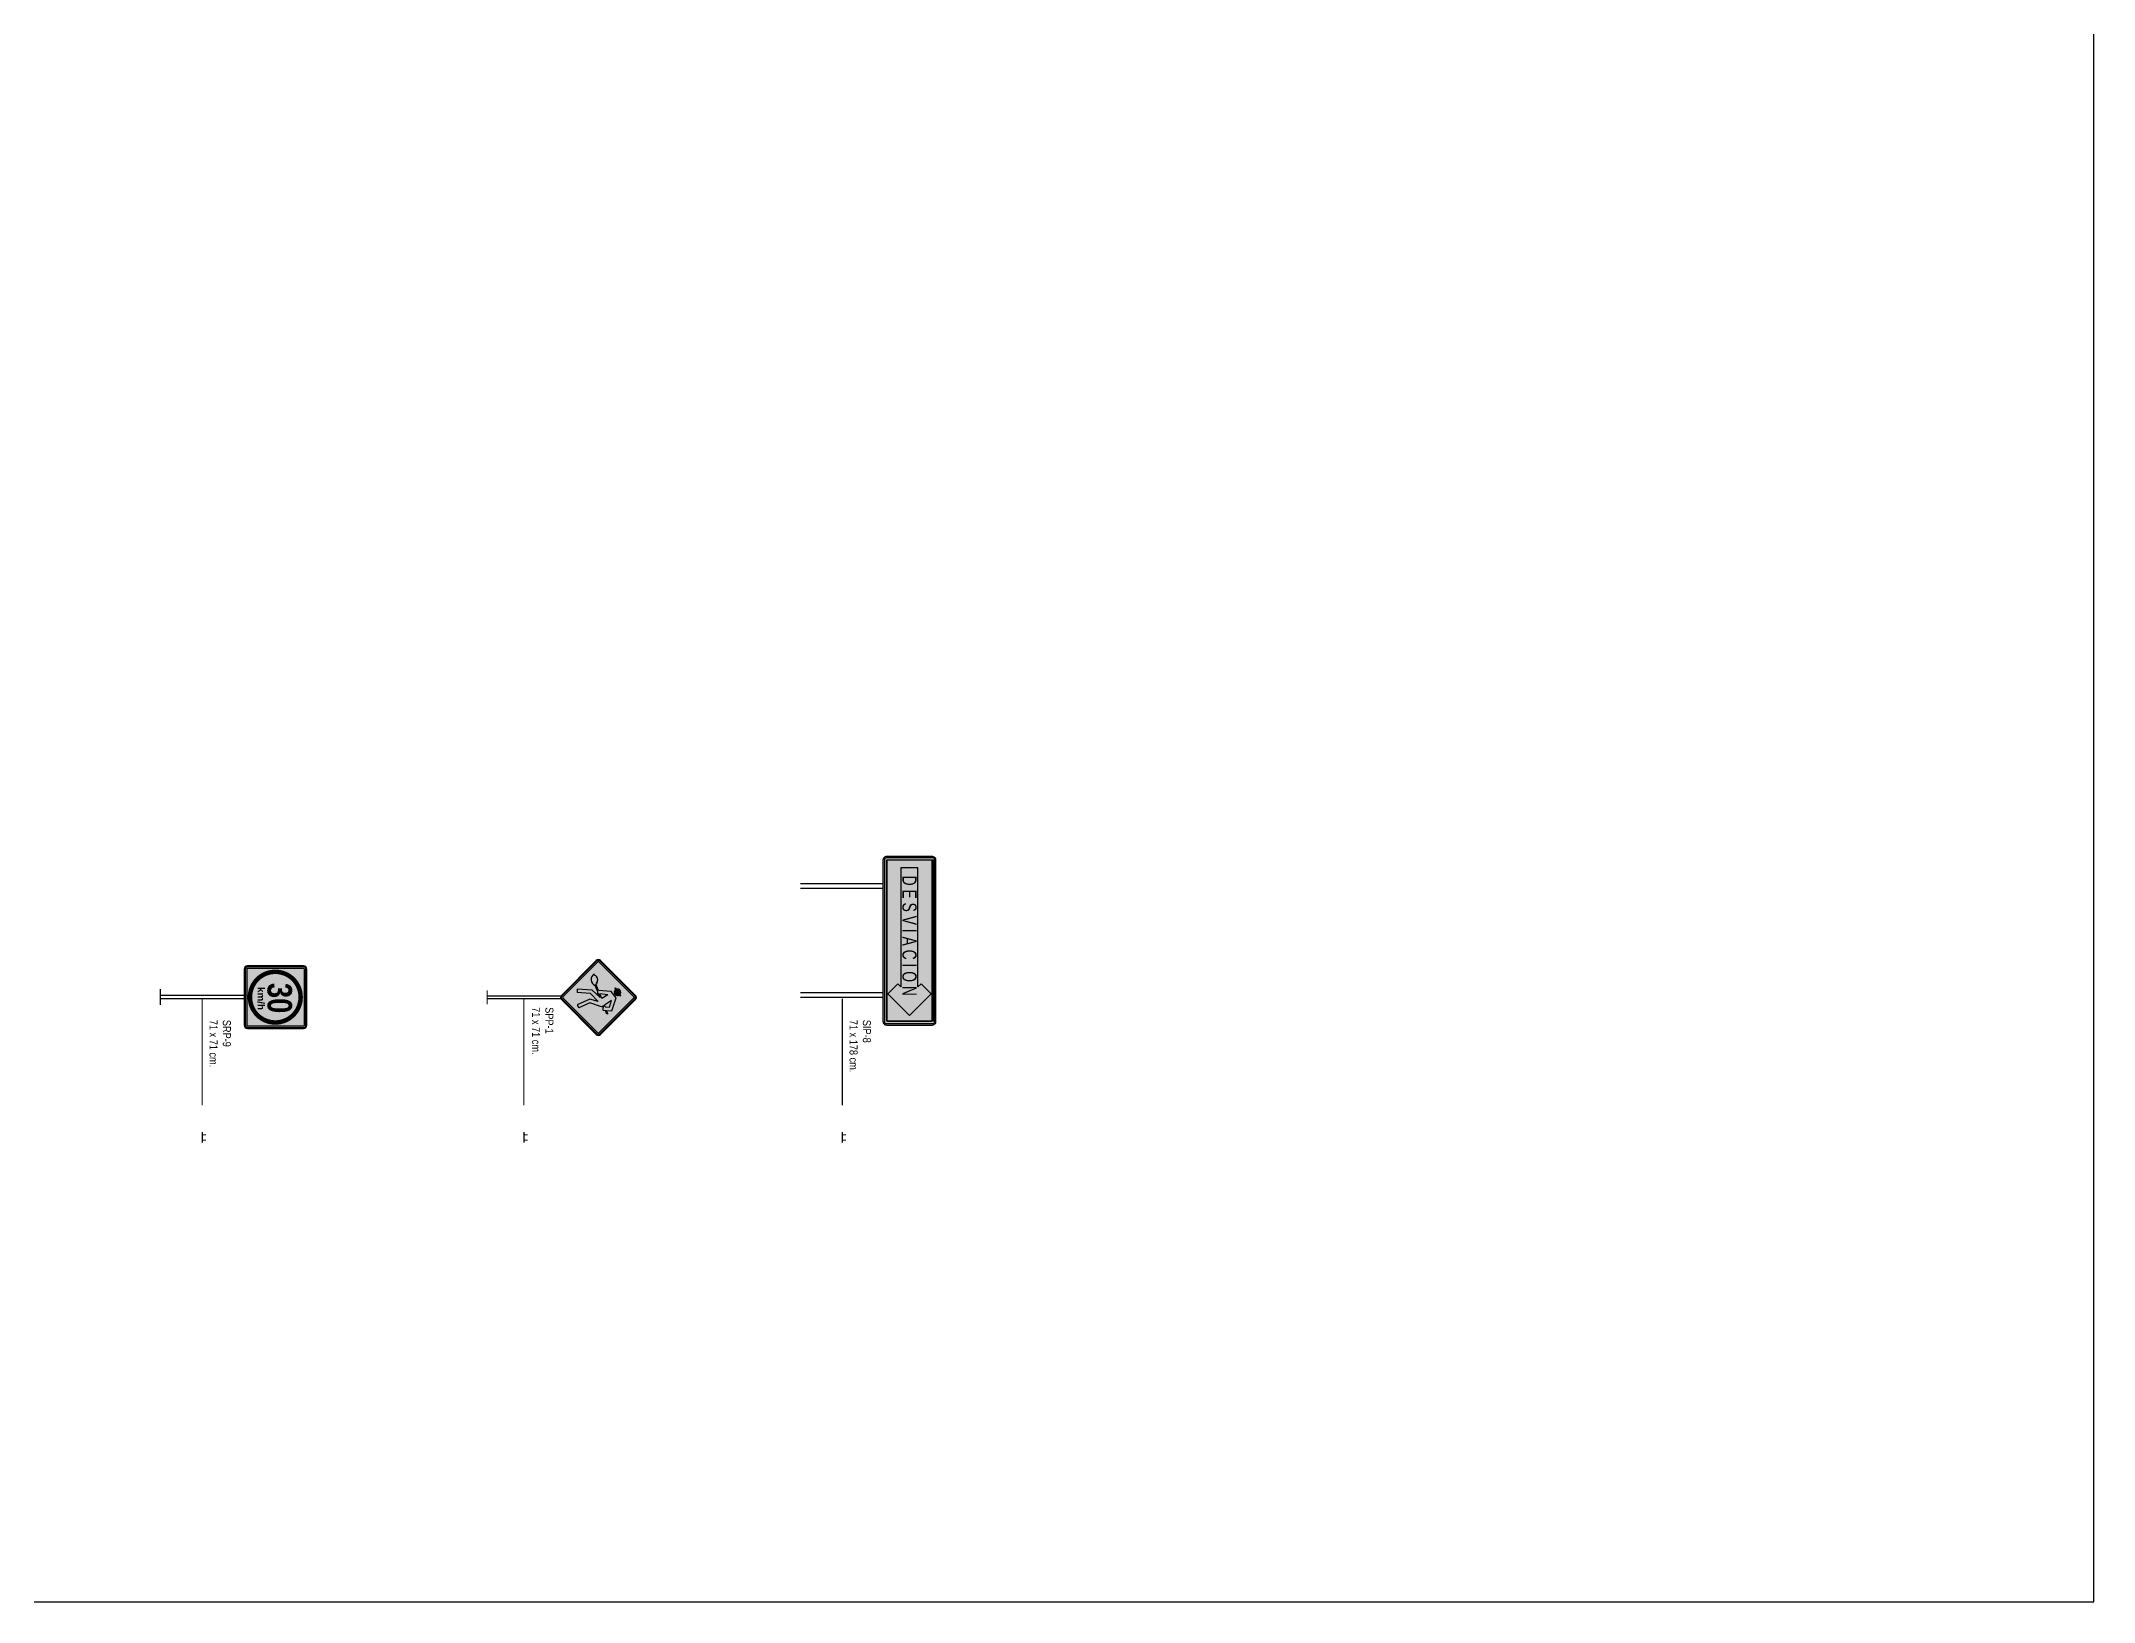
# Model space of a CAD drawing. Header units: metres. Extents: x 668617 to 675126, y 2286318 to 2293677.
# Drawn here: x 669201.5 to 669394, y 2286318.3 to 2286464.6 of the extents above; entities that cross this region are included whole.
import ezdxf
from ezdxf.enums import TextEntityAlignment as Align

# ---------------------------------------------------------------- set-up
doc = ezdxf.new("R2010")
doc.units = ezdxf.units.M
doc.header["$MEASUREMENT"] = 0
doc.linetypes.add('HIDDEN', pattern=[0.375, 0.25, -0.125])
for name, color, linetype in [('0_GUIA', 6, 'Continuous'), ('0_UBICACION_SPO', 251, 'Continuous'), ('ESTACIÓN', 7, 'Continuous'), ('PTRD', 7, 'Continuous'), ('SIP-08_FLECHA_DESV_IZQUIERDA', 7, 'Continuous'), ('SPP-00_OBRAS_EN_EL_CAMINO', 7, 'Continuous'), ('SPP-1', 7, 'Continuous'), ('SPP-2', 7, 'Continuous'), ('SR9', 7, 'Continuous'), ('TEXTO ESPEC', 7, 'Continuous')]:
    doc.layers.add(name, color=color, linetype=linetype)
doc.styles.add('Arial', font='arial.ttf')
doc.styles.add('Arial Narrow', font='ARIALN.TTF', dxfattribs={"height": 2.5})
doc.styles.get("Standard").update_dxf_attribs({"font": 'arial.ttf'})

# ---------------------------------------------------------------- blocks, each defined once
blk = doc.blocks.new('PTRD')
at = {"layer": 'PTRD'}
for points, const_width in [([(-1, 0), (1, 0)], 0.26), ([(-0.49, 0), (-0.49, 0.67)], 0.195), ([(0.51, 0), (0.51, 0.67)], 0.195)]:
    blk.add_lwpolyline(points, dxfattribs=dict(at, const_width=const_width))
blk = doc.blocks.new('SPP-1')
at = {"layer": 'SPP-00_OBRAS_EN_EL_CAMINO', "true_color": 0xf05222}
h = blk.add_hatch(color=20, dxfattribs=at)
h.dxf.hatch_style = 1
edge = h.paths.add_edge_path()
edge.add_line((0.66, 23.21), (11.59, 34.13))
edge.add_arc((10.93, 34.8), 0.935, 315, 405)
edge.add_line((11.59, 35.46), (0.66, 46.38))
edge.add_arc((0, 45.72), 0.935, 45, 135)
edge.add_line((-0.66, 46.38), (-11.59, 35.46))
edge.add_arc((-10.93, 34.8), 0.935, 135, 225)
edge.add_line((-11.59, 34.13), (-0.66, 23.21))
edge.add_arc((0, 23.87), 0.935, 225, 315)
edge = h.paths.add_edge_path(flags=16)
edge.add_line((0.48, 23.39), (11.4, 34.32))
edge.add_arc((10.93, 34.8), 0.672, 315, 405)
edge.add_line((11.4, 35.27), (0.48, 46.2))
edge.add_arc((0, 45.72), 0.672, 45, 135)
edge.add_line((-0.48, 46.2), (-11.4, 35.27))
edge.add_arc((-10.93, 34.8), 0.672, 135, 225)
edge.add_line((-11.4, 34.32), (-0.48, 23.39))
edge.add_arc((0, 23.87), 0.672, 225, 315)
at = {"layer": 'SPP-00_OBRAS_EN_EL_CAMINO'}
h = blk.add_hatch(color=256, dxfattribs=at)
h.dxf.hatch_style = 1
edge = h.paths.add_edge_path()
edge.add_line((0.48, 23.39), (11.4, 34.32))
edge.add_arc((10.93, 34.8), 0.672, 315, 405)
edge.add_line((11.4, 35.27), (0.48, 46.2))
edge.add_arc((0, 45.72), 0.672, 45, 135)
edge.add_line((-0.48, 46.2), (-11.4, 35.27))
edge.add_arc((-10.93, 34.8), 0.672, 135, 225)
edge.add_line((-11.4, 34.32), (-0.48, 23.39))
edge.add_arc((0, 23.87), 0.672, 225, 315)
edge = h.paths.add_edge_path(flags=16)
edge.add_line((0.17, 23.7), (11.09, 34.63))
edge.add_arc((10.93, 34.8), 0.235, 315, 405)
edge.add_line((11.09, 34.96), (0.17, 45.89))
edge.add_arc((0, 45.72), 0.235, 45, 135)
edge.add_line((-0.17, 45.89), (-11.09, 34.96))
edge.add_arc((-10.93, 34.8), 0.235, 135, 225)
edge.add_line((-11.09, 34.63), (-0.17, 23.7))
edge.add_arc((0, 23.87), 0.235, 225, 315)
at = {"layer": 'SPP-00_OBRAS_EN_EL_CAMINO', "true_color": 0xf05222}
h = blk.add_hatch(color=20, dxfattribs=at)
h.dxf.hatch_style = 1
edge = h.paths.add_edge_path()
edge.add_line((0.17, 23.7), (11.09, 34.63))
edge.add_arc((10.93, 34.8), 0.235, 315, 405)
edge.add_line((11.09, 34.96), (0.17, 45.89))
edge.add_arc((0, 45.72), 0.235, 45, 135)
edge.add_line((-0.17, 45.89), (-11.09, 34.96))
edge.add_arc((-10.93, 34.8), 0.235, 135, 225)
edge.add_line((-11.09, 34.63), (-0.17, 23.7))
edge.add_arc((0, 23.87), 0.235, 225, 315)
at = {"layer": 'SPP-00_OBRAS_EN_EL_CAMINO', "linetype": 'Continuous'}
h = blk.add_hatch(color=256, dxfattribs=at)
edge = h.paths.add_edge_path()
edge.add_line((1.3, 34.72), (0.57, 32.11))
edge.add_line((0.57, 32.11), (2.29, 28.2))
edge.add_line((2.29, 28.2), (3.27, 28.64))
edge.add_line((3.27, 28.64), (1.72, 32.15))
edge.add_line((1.72, 32.15), (2.98, 35.73))
edge.add_line((2.98, 35.73), (2.58, 36.36))
edge.add_line((2.58, 36.36), (2.94, 36.51))
edge.add_line((2.94, 36.51), (2.92, 36.15))
edge.add_line((2.92, 36.15), (4, 36.15))
edge.add_line((4, 36.15), (4.06, 36.96))
edge.add_line((4.06, 36.96), (5.22, 37.44))
edge.add_line((5.22, 37.44), (5.09, 37.77))
edge.add_line((5.09, 37.77), (4.09, 37.36))
edge.add_line((4.09, 37.36), (4.2, 38.96))
edge.add_line((4.2, 38.96), (0.09, 40.33))
edge.add_line((0.09, 40.33), (-1.83, 38.82))
edge.add_line((-1.83, 38.82), (-2.21, 34.79))
edge.add_line((-2.21, 34.79), (-4.16, 34))
edge.add_line((-4.16, 34), (-4.45, 34.37))
edge.add_line((-4.45, 34.37), (-4.73, 34.13))
edge.add_line((-4.73, 34.13), (-4.85, 34.53))
edge.add_ellipse((-5.49, 33.24), major_axis=(1.53, 0.28), ratio=0.897314, start_angle=56.4691, end_angle=58.76571)
edge.add_line((-4.91, 34.55), (-5.33, 34.62))
edge.add_line((-5.33, 34.62), (-5.39, 34.44))
edge.add_line((-5.39, 34.44), (-5.65, 34.6))
edge.add_line((-5.65, 34.6), (-6.23, 34.4))
edge.add_line((-6.23, 34.4), (-6.23, 34.16))
edge.add_line((-6.23, 34.16), (-6.49, 34.26))
edge.add_line((-6.49, 34.26), (-6.77, 33.98))
edge.add_ellipse((-5.49, 33.24), major_axis=(1.53, 0.28), ratio=0.897314, start_angle=136.44515, end_angle=137.20853)
edge.add_line((-6.78, 33.96), (-6.9, 33.64))
edge.add_line((-6.9, 33.64), (-7.33, 33.45))
edge.add_arc((-5.62, 34.57), 2.05, 213.18838, 295.96922)
edge.add_arc((-5.62, 34.57), 2.05, 295.96922, 337.46997)
edge.add_line((-3.73, 33.78), (-1.96, 34.51))
edge.add_line((-1.96, 34.51), (-1.16, 34.51))
edge.add_line((-1.16, 34.51), (-1.13, 34.84))
edge.add_line((-1.13, 34.84), (-0.01, 35.3))
edge.add_line((-0.01, 35.3), (-2.3, 32.83))
edge.add_line((-2.3, 32.83), (-2.59, 28.2))
edge.add_line((-2.59, 28.2), (-1.51, 28.2))
edge.add_line((-1.51, 28.2), (-1.25, 32.34))
edge.add_line((-1.25, 32.34), (1.3, 34.72))
h.paths.add_polyline_path([(0.36, 35.84), (-1.09, 35.25), (-0.85, 37.77)], flags=16)
h.paths.add_polyline_path([(2.39, 36.67), (0.99, 38.9), (3.07, 38.21), (2.97, 36.91)], flags=16)
blk.add_hatch(color=256, dxfattribs=at).paths.add_polyline_path([(-0.81, 41.35, -1.00001), (-2.43, 40.16), (-2.82, 39.88), (-2.96, 40.07), (-2.55, 40.37, -0.785), (-0.97, 41.53), (-0.56, 41.83), (-0.42, 41.63)])
at = {"layer": 'SPP-00_OBRAS_EN_EL_CAMINO'}
for p, q in [((-2.96, 40.07), (-2.55, 40.37)), ((-2.96, 40.07), (-2.82, 39.88)), ((-2.82, 39.88), (-2.43, 40.16)), ((-1.83, 38.82), (-2.21, 34.79)), ((0.09, 40.33), (-1.83, 38.82)), ((-0.97, 41.53), (-0.56, 41.83)), ((-0.81, 41.35), (-0.42, 41.63)), ((-0.56, 41.83), (-0.42, 41.63)), ((4.2, 38.96), (0.09, 40.33)), ((3.07, 38.21), (0.99, 38.9)), ((0.99, 38.9), (2.39, 36.67)), ((4.09, 37.36), (4.2, 38.96)), ((-2.21, 34.79), (-4.16, 34)), ((-1.96, 34.51), (-3.73, 33.78)), ((-2.3, 32.83), (-2.59, 28.2)), ((-2.3, 32.83), (-0.01, 35.3)), ((-1.96, 34.51), (-1.16, 34.51)), ((-1.25, 32.34), (-1.51, 28.2)), ((-1.25, 32.34), (1.3, 34.72)), ((-1.13, 34.84), (-1.16, 34.51)), ((-0.01, 35.3), (-1.13, 34.84)), ((-0.85, 37.77), (-1.09, 35.25)), ((0.36, 35.84), (-1.09, 35.25)), ((-0.85, 37.77), (0.36, 35.84)), ((1.3, 34.72), (0.57, 32.11)), ((0.57, 32.11), (2.29, 28.2)), ((2.98, 35.73), (1.72, 32.15)), ((1.72, 32.15), (3.27, 28.64)), ((2.97, 36.91), (2.39, 36.67)), ((2.94, 36.51), (2.58, 36.36)), ((2.58, 36.36), (2.98, 35.73)), ((2.92, 36.15), (2.94, 36.51)), ((2.92, 36.15), (4, 36.15)), ((2.97, 36.91), (3.07, 38.21)), ((4, 36.15), (4.06, 36.96)), ((5.22, 37.44), (4.06, 36.96)), ((5.09, 37.77), (4.09, 37.36)), ((5.09, 37.77), (5.22, 37.44)), ((-2.59, 28.2), (-1.51, 28.2)), ((2.29, 28.2), (3.27, 28.64)), ((-0.44, 23.04), (-0.44, 0)), ((0.44, 23.04), (0.44, 0))]:
    blk.add_line(p, q, dxfattribs=at)
at = {"layer": 'SPP-00_OBRAS_EN_EL_CAMINO', "color": 18, "true_color": 0x000000}
blk.add_lwpolyline([(0.66, 23.21), (11.59, 34.13, 0.414214), (11.59, 35.46), (0.66, 46.38, 0.414214), (-0.66, 46.38), (-11.59, 35.46, 0.414214), (-11.59, 34.13), (-0.66, 23.21, 0.414214)], format="xyb", close=True, dxfattribs=at)
at = {"layer": 'SPP-00_OBRAS_EN_EL_CAMINO', "color": 30}
for points in [[(0.48, 23.39), (11.4, 34.32, 0.414214), (11.4, 35.27), (0.48, 46.2, 0.414214), (-0.48, 46.2), (-11.4, 35.27, 0.414214), (-11.4, 34.32), (-0.48, 23.39, 0.414214)], [(0.17, 23.7), (11.09, 34.63, 0.414214), (11.09, 34.96), (0.17, 45.89, 0.414214), (-0.17, 45.89), (-11.09, 34.96, 0.414214), (-11.09, 34.63), (-0.17, 23.7, 0.414214)]]:
    blk.add_lwpolyline(points, format="xyb", close=True, dxfattribs=at)
at = {"layer": 'SPP-00_OBRAS_EN_EL_CAMINO'}
blk.add_lwpolyline([(-4.16, 34), (-4.45, 34.37), (-4.73, 34.13), (-4.86, 34.54), (-5.33, 34.62), (-5.39, 34.44), (-5.65, 34.6), (-6.23, 34.4), (-6.23, 34.16), (-6.49, 34.26), (-6.78, 33.97), (-6.9, 33.64), (-7.33, 33.45)], dxfattribs=at)
at = {"layer": 'SPP-00_OBRAS_EN_EL_CAMINO', "const_width": 0.328}
blk.add_lwpolyline([(2.19, 0), (-2.19, 0)], dxfattribs=at)
at = {"layer": 'SPP-00_OBRAS_EN_EL_CAMINO'}
for centre, radius, start, end in [((-1.62, 40.76), 1.01, 49.9817, 202.50934), ((-1.62, 40.76), 1.01, 216.24552, 36.24552), ((-5.62, 34.57), 2.05, 213.18838, 337.46997)]:
    blk.add_arc(centre, radius, start, end, dxfattribs=at)
at = {"layer": 'SPP-00_OBRAS_EN_EL_CAMINO', "extrusion": (0, 0, -1)}
for start_param, end_param in [(3.888445, 3.901768), (5.25753, 5.297614)]:
    blk.add_ellipse((-5.49, 33.24), major_axis=(1.53, 0.28), ratio=0.897314, start_param=start_param, end_param=end_param, dxfattribs=at)
blk = doc.blocks.new('Hombres trabajando')
at = {"layer": 'SPP-1'}
blk.add_blockref('SPP-1', (2.1875, 0), dxfattribs=at)
blk = doc.blocks.new('SR9-30')
at = {"linetype": 'Continuous', "true_color": 0xffffff}
h = blk.add_hatch(color=7, dxfattribs=at)
h.dxf.hatch_style = 1
edge = h.paths.add_edge_path()
edge.add_line((-4.9, 22.37), (-4.9, 13.63))
edge.add_arc((-4.37, 13.63), 0.528, 180, 270)
edge.add_line((-4.37, 13.1), (4.37, 13.1))
edge.add_arc((4.37, 13.63), 0.528, 270, 360)
edge.add_line((4.9, 13.63), (4.9, 22.37))
edge.add_arc((4.37, 22.37), 0.528, 0, 90)
edge.add_line((4.37, 22.9), (-4.37, 22.9))
edge.add_arc((-4.37, 22.37), 0.528, 90, 180)
at = {"layer": 'SR9', "linetype": 'Continuous'}
h = blk.add_hatch(color=256, dxfattribs=at)
h.dxf.hatch_style = 1
h.paths.add_polyline_path([(4.75, 22.37, 0.414214), (4.37, 22.75), (-4.37, 22.75, 0.414214), (-4.75, 22.37), (-4.75, 13.63, 0.414214), (-4.37, 13.25), (4.37, 13.25, 0.414214), (4.75, 13.63)])
h.paths.add_polyline_path([(4.5, 13.63, -0.414214), (4.37, 13.5), (-4.37, 13.5, -0.414214), (-4.5, 13.63), (-4.5, 22.37, -0.414214), (-4.37, 22.5), (4.37, 22.5, -0.414214), (4.5, 22.37)], flags=16)
at = {"layer": 'SR9'}
for p, q in [((-0.25, 13.1), (-0.25, 0)), ((0.25, 13.1), (0.25, 0))]:
    blk.add_line(p, q, dxfattribs=at)
for points in [[(-4.9, 22.37), (-4.9, 13.63, 0.414214), (-4.37, 13.1), (4.37, 13.1, 0.414214), (4.9, 13.63), (4.9, 22.37, 0.414214), (4.37, 22.9), (-4.37, 22.9, 0.414214)], [(-4.75, 22.37), (-4.75, 13.63, 0.414214), (-4.37, 13.25), (4.37, 13.25, 0.414214), (4.75, 13.63), (4.75, 22.37, 0.414214), (4.37, 22.75), (-4.37, 22.75, 0.414214)], [(-4.5, 22.37), (-4.5, 13.63, 0.414214), (-4.37, 13.5), (4.37, 13.5, 0.414214), (4.5, 13.63), (4.5, 22.37, 0.414214), (4.37, 22.5), (-4.37, 22.5, 0.414214)]]:
    blk.add_lwpolyline(points, format="xyb", close=True, dxfattribs=at)
at = {"layer": 'SR9', "color": 12, "true_color": 0xdb0000, "const_width": 0.702}
blk.add_lwpolyline([(-3.96, 17.96, 1), (3.96, 17.96, 1)], format="xyb", close=True, dxfattribs=at)
at = {"layer": 'SR9', "const_width": 0.2}
blk.add_lwpolyline([(-1.25, 0), (1.25, 0)], dxfattribs=at)
at = {"linetype": 'Continuous', "attachment_point": 1}
for s, width, insert, char_height in [('{\\fArial|b1|i0|c0|p34;\\W0.8;30}', 5.8907, (-2.23, 20.57), 3.8246), ('{\\fArial|b1|i0|c0|p34;km/h}', 3.5516, (-1.58, 16.3), 1.1)]:
    blk.add_mtext_dynamic_manual_height_columns(s, width=width, gutter_width=12.5, heights=[0], dxfattribs=dict(at, insert=insert, char_height=char_height))
blk = doc.blocks.new('desviacion der.')
at = {"layer": 'ESTACIÓN', "true_color": 0xf05222}
h = blk.add_hatch(color=20, dxfattribs=at)
h.dxf.hatch_style = 1
h.paths.add_polyline_path([(43.5, 27.26), (-7.65, 27.26), (-7.65, 41.81), (43.5, 41.81)])
at = {"layer": 'ESTACIÓN', "true_color": 0xffffff}
h = blk.add_hatch(color=7, dxfattribs=at)
h.dxf.hatch_style = 1
h.paths.add_polyline_path([(31.62, 30.74), (34.8, 27.56), (41.7, 34.46), (34.8, 41.36), (31.62, 38.18), (32.64, 37.16), (-5.1, 37.16), (-5.1, 31.76), (32.64, 31.76)])
at = {"layer": 'SIP-08_FLECHA_DESV_IZQUIERDA', "true_color": 0xf05222}
h = blk.add_hatch(color=20, dxfattribs=at)
h.dxf.hatch_style = 1
h.paths.add_polyline_path([(-7.5, 42.86, 0.414214), (-8.7, 41.66), (-8.7, 27.26, 0.414214), (-7.5, 26.06), (43.5, 26.06, 0.414214), (44.7, 27.26), (44.7, 41.66, 0.414214), (43.5, 42.86)])
h.paths.add_polyline_path([(43.65, 42.41, -0.414214), (44.25, 41.81), (44.25, 27.11, -0.414214), (43.65, 26.51), (-7.65, 26.51, -0.414214), (-8.25, 27.11), (-8.25, 41.81, -0.414214), (-7.65, 42.41)], flags=16)
h.paths.add_polyline_path([(43.2, 41.66, -0.414214), (43.5, 41.36), (43.5, 27.56, -0.414214), (43.2, 27.26), (-7.2, 27.26, -0.414214), (-7.5, 27.56), (-7.5, 41.36, -0.414214), (-7.2, 41.66)], flags=0)
h.paths.add_polyline_path([(34.8, 41.36), (41.7, 34.46), (34.8, 27.56), (31.62, 30.74), (32.64, 31.76), (-5.1, 31.76), (-5.1, 37.16), (32.64, 37.16), (31.62, 38.18)], flags=0)
h.paths.add_polyline_path([(-3.81, 30.97), (36.64, 30.97), (36.64, 37.95), (-3.81, 37.95)], flags=8)
at = {"layer": 'SIP-08_FLECHA_DESV_IZQUIERDA'}
h = blk.add_hatch(color=256, dxfattribs=at)
h.dxf.hatch_style = 1
h.paths.add_polyline_path([(-7.65, 42.41, 0.414214), (-8.25, 41.81), (-8.25, 27.11, 0.414214), (-7.65, 26.51), (43.65, 26.51, 0.414214), (44.25, 27.11), (44.25, 41.81, 0.414214), (43.65, 42.41)])
h.paths.add_polyline_path([(43.2, 41.66, -0.414214), (43.5, 41.36), (43.5, 27.56, -0.414214), (43.2, 27.26), (-7.2, 27.26, -0.414214), (-7.5, 27.56), (-7.5, 41.36, -0.414214), (-7.2, 41.66)], flags=16)
h.paths.add_polyline_path([(34.8, 41.36), (41.7, 34.46), (34.8, 27.56), (31.62, 30.74), (32.64, 31.76), (-5.1, 31.76), (-5.1, 37.16), (32.64, 37.16), (31.62, 38.18)], flags=0)
h.paths.add_polyline_path([(-3.81, 30.97), (36.64, 30.97), (36.64, 37.95), (-3.81, 37.95)], flags=8)
at = {"layer": 'ESTACIÓN'}
blk.add_lwpolyline([(43.5, 27.26), (-7.65, 27.26), (-7.65, 41.81), (43.5, 41.81)], close=True, dxfattribs=at)
at = {"layer": 'SIP-08_FLECHA_DESV_IZQUIERDA'}
for p, q in [((0, 26.06), (0, 0)), ((1.5, 26.06), (1.5, 0)), ((34.5, 26.06), (34.5, 0)), ((36, 26.06), (36, 0))]:
    blk.add_line(p, q, dxfattribs=at)
at = {"layer": 'SIP-08_FLECHA_DESV_IZQUIERDA', "color": 20, "true_color": 0xf05222}
blk.add_lwpolyline([(-7.5, 26.06), (43.5, 26.06, 0.414214), (44.7, 27.26), (44.7, 41.66, 0.414214), (43.5, 42.86), (-7.5, 42.86, 0.414214), (-8.7, 41.66), (-8.7, 27.26, 0.414214)], format="xyb", close=True, dxfattribs=at)
at = {"layer": 'SIP-08_FLECHA_DESV_IZQUIERDA', "color": 30}
blk.add_lwpolyline([(-7.65, 26.51), (43.65, 26.51, 0.414214), (44.25, 27.11), (44.25, 41.81, 0.414214), (43.65, 42.41), (-7.65, 42.41, 0.414214), (-8.25, 41.81), (-8.25, 27.11, 0.414214)], format="xyb", close=True, dxfattribs=at)
at = {"layer": 'SIP-08_FLECHA_DESV_IZQUIERDA'}
blk.add_lwpolyline([(-7.2, 27.26), (43.2, 27.26, 0.414214), (43.5, 27.56), (43.5, 41.36, 0.414214), (43.2, 41.66), (-7.2, 41.66, 0.414214), (-7.5, 41.36), (-7.5, 27.56, 0.414214)], format="xyb", close=True, dxfattribs=at)
at = {"layer": 'SIP-08_FLECHA_DESV_IZQUIERDA', "color": 30}
blk.add_lwpolyline([(31.62, 30.74), (34.8, 27.56), (41.7, 34.46), (34.8, 41.36), (31.62, 38.18), (32.64, 37.16), (-5.1, 37.16), (-5.1, 31.76), (32.64, 31.76)], close=True, dxfattribs=at)
at = {"layer": 'SIP-08_FLECHA_DESV_IZQUIERDA', "style": 'Arial', "width": 0.699411}
blk.add_text('D E S V I A C I O N', height=4.5, dxfattribs=at).set_placement((-2.64, 32.21), (35.47, 32.21), align=Align.FIT)

msp = doc.modelspace()

# ---------------------------------------------------------------- linework, layer by layer
at = {"layer": '0_GUIA', "color": 6}
msp.add_lwpolyline([(669393.98392, 2286610.97766), (668989.95036, 2286610.97766), (668989.95036, 2286318.27547), (669393.98392, 2286318.27547)], close=True, dxfattribs=at)
at = {"layer": '0_UBICACION_SPO', "linetype": 'HIDDEN', "ltscale": 5, "const_width": 0.1}
for points in [[(669216.65406, 2286364.83218), (669216.65406, 2286374.83218)], [(669246.80812, 2286364.83218), (669246.80812, 2286374.83218)], [(669276.65406, 2286364.83218), (669276.65406, 2286374.83218)]]:
    msp.add_lwpolyline(points, dxfattribs=at)

# ---------------------------------------------------------------- block references
at = {"layer": '0_UBICACION_SPO', "xscale": -0.4999999999999998, "yscale": 0.4999999999999999, "zscale": 0.4999999999999999, "rotation": 270.0000000080215}
for p in [(669216.65406, 2286361.83034), (669246.80812, 2286361.83034), (669276.65406, 2286361.83034)]:
    msp.add_blockref('PTRD', p, dxfattribs=at)
at = {"layer": 'SIP-08_FLECHA_DESV_IZQUIERDA', "xscale": 0.2960508779497596, "yscale": 0.2960508779497596, "zscale": 0.2960508779497596, "rotation": 270}
msp.add_blockref('desviacion der.', (669272.74552, 2286385.59816), dxfattribs=at)
at = {"layer": 'SPP-2', "xscale": 0.3, "yscale": 0.3, "zscale": 0.3, "rotation": 270}
msp.add_blockref('Hombres trabajando', (669243.35206, 2286375.60956), dxfattribs=at)
at = {"layer": 'SR9', "linetype": 'Continuous', "xscale": 0.6, "yscale": 0.6, "zscale": 0.6, "rotation": 270}
msp.add_blockref('SR9-30', (669212.72291, 2286374.98218), dxfattribs=at)

# ---------------------------------------------------------------- texts
at = {"layer": 'SR9', "ltscale": 0.1, "char_height": 0.75, "attachment_point": 1, "rotation": 270, "style": 'Arial Narrow'}
for s, insert in [('SRP-9\\P71 x 71 cm.  ', (669219.33165, 2286372.85299)), ('SIP-8\\P71 x 178 cm.  ', (669279.33165, 2286372.85299))]:
    msp.add_mtext(s, dxfattribs=dict(at, insert=insert))
at = {"layer": 'TEXTO ESPEC', "ltscale": 0.1, "insert": (669249.56902, 2286374.04028), "char_height": 0.75, "attachment_point": 1, "rotation": 270, "style": 'Arial Narrow'}
msp.add_mtext('SPP-1\\P71 x 71 cm.', dxfattribs=at)

doc.saveas('drawing.dxf')
